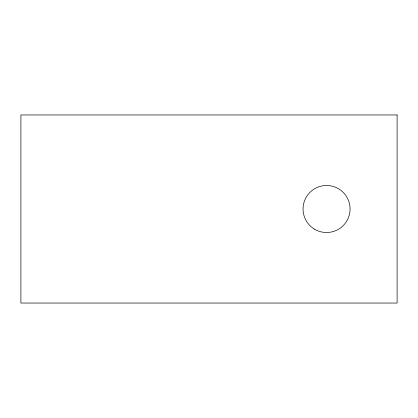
<?xml version="1.0" encoding="UTF-8"?>
<svg xmlns="http://www.w3.org/2000/svg" width="418" height="418" viewBox="0 0 418 418"><rect width="100%" height="100%" fill="white"/><g stroke="black" fill="none" stroke-linecap="round" stroke-linejoin="round"><path stroke-width="0.63" d="M397.1 114.95L20.9 114.95L20.9 303.05L397.1 303.05L397.1 114.95M314.806 229.362A23.512 23.512 0 0 0 350.075 209A23.512 23.512 0 0 0 314.806 188.638A23.512 23.512 0 0 0 314.806 229.362"/></g></svg>
